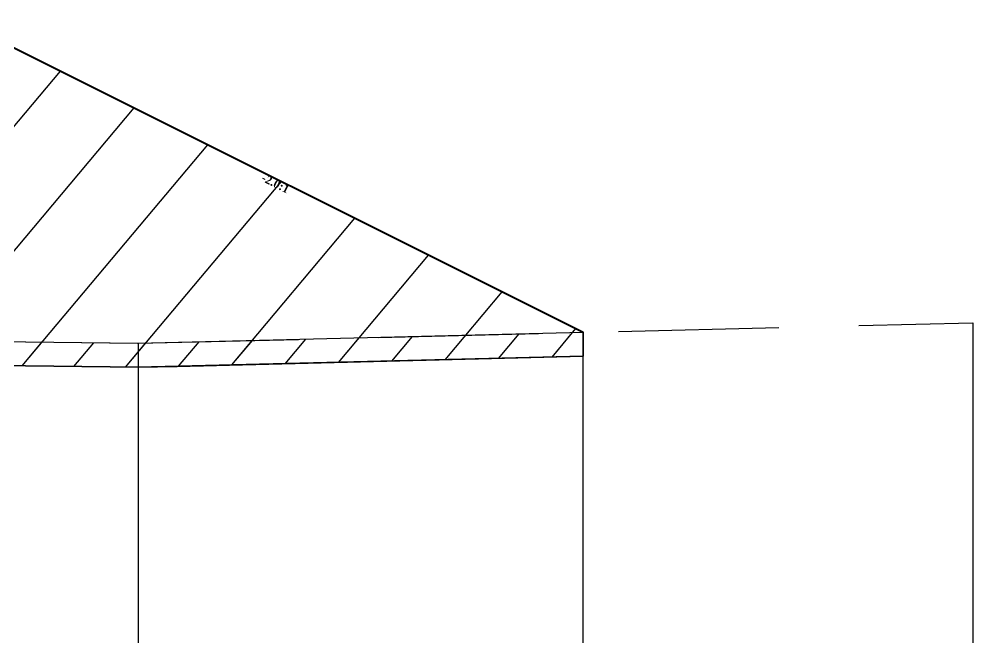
# Model space of a CAD drawing. Header units: millimetres. Extents: x 2762 to 3076, y 916 to 3305.
# Drawn here: x 2827.14 to 2839.05, y 1504.78 to 1512.58 of the extents above; entities that cross this region are included whole.
import ezdxf

# ---------------------------------------------------------------- set-up
doc = ezdxf.new("R2010")
doc.units = ezdxf.units.MM
doc.header["$LTSCALE"] = 2
doc.linetypes.add('CACHE', pattern=[9.525, 6.35, -3.175])
doc.linetypes.add('DASHED', pattern=[0.75, 0.5, -0.25])
doc.layers.add('C-ROAD-CORR', color=5, linetype='Continuous')
doc.layers.add('C-ROAD-SCTN', color=7, linetype='Continuous')
doc.styles.add('C3D_Etiquette', font='romans.shx')

msp = doc.modelspace()

# ---------------------------------------------------------------- hatches: boundary and pattern name
at = {"linetype": 'Continuous', "lineweight": -3}
h = msp.add_hatch(dxfattribs=at)
h.set_pattern_fill('_U', color=3, angle=50, style=0, pattern_type=0)
h.set_pattern_definition([(50, (2808.0913, 1508.8336), (-0.766044, 0.642788), [])])
h.paths.add_polyline_path([(2808.091, 1508.834), (2808.257, 1508.999), (2809.757, 1509.059), (2816.158, 1512.259), (2824.155, 1512.579), (2826.551, 1512.483), (2834.189, 1508.665), (2834.189, 1508.365), (2828.632, 1508.228), (2823.621, 1508.296), (2822.126, 1508.302), (2820.001, 1508.298)])
h.paths.add_polyline_path([(2806.407, 1508.909), (2806.407, 1509.209), (2806.457, 1509.011), (2806.757, 1508.999), (2806.867, 1508.889)])
h = msp.add_hatch(dxfattribs=at)
h.set_pattern_fill('_U', color=150, scale=0.5, angle=50, style=0, pattern_type=0)
h.set_pattern_definition([(50, (2808.09135, 1508.83355), (-0.383022, 0.321394), [])])
h.paths.add_polyline_path([(2808.091, 1508.834), (2808.257, 1508.999), (2809.757, 1509.059), (2820.001, 1508.598), (2822.126, 1508.602), (2823.621, 1508.596), (2828.632, 1508.528), (2834.189, 1508.665), (2834.189, 1508.365), (2828.632, 1508.228), (2823.621, 1508.296), (2822.126, 1508.302), (2820.001, 1508.298)])
h.paths.add_polyline_path([(2806.407, 1509.209), (2809.757, 1509.059), (2808.257, 1508.999), (2808.091, 1508.834), (2806.867, 1508.889), (2806.757, 1508.999), (2806.457, 1509.011)])
h.paths.add_polyline_path([(2806.407, 1508.909), (2806.407, 1509.209), (2806.457, 1509.011), (2806.757, 1508.999), (2806.867, 1508.889)])

# ---------------------------------------------------------------- linework, layer by layer
at = {"color": 253, "linetype": 'Continuous', "lineweight": -3}
for p, q in [((2826.551, 1512.483), (2834.189, 1508.665)), ((2828.632, 1508.528), (2834.189, 1508.665)), ((2834.189, 1508.665), (2834.189, 1508.365)), ((2834.189, 1508.665), (2834.189, 1508.365)), ((2823.621, 1508.596), (2828.632, 1508.528)), ((2828.632, 1508.228), (2823.621, 1508.296)), ((2828.632, 1508.228), (2823.621, 1508.296)), ((2834.189, 1508.365), (2828.632, 1508.228)), ((2834.189, 1508.365), (2828.632, 1508.228))]:
    msp.add_line(p, q, dxfattribs=at)
at = {"color": 105, "linetype": 'DASHED', "lineweight": -3, "ltscale": 2}
for p, q in [((2828.632, 1508.528), (2839.055, 1508.785)), ((2823.621, 1508.596), (2828.632, 1508.528))]:
    msp.add_line(p, q, dxfattribs=at)
at = {"color": 98, "linetype": 'CACHE', "lineweight": -3}
for p, q in [((2839.055, 1508.785), (2839.055, 1504.784)), ((2828.632, 1508.528), (2828.632, 1504.784))]:
    msp.add_line(p, q, dxfattribs=at)
at = {"color": 8, "linetype": 'CACHE', "lineweight": -3}
msp.add_line((2834.189, 1504.784), (2834.189, 1508.665), dxfattribs=at)
at = {"color": 6, "linetype": 'Continuous', "lineweight": -3}
for p, q in [((2823.621, 1508.296), (2828.632, 1508.228)), ((2829.119, 1508.24), (2834.189, 1508.365)), ((2828.632, 1508.228), (2829.119, 1508.24))]:
    msp.add_line(p, q, dxfattribs=at)
at = {"layer": 'C-ROAD-CORR', "color": 1, "linetype": 'Continuous', "lineweight": 40}
msp.add_line((2826.551, 1512.483), (2834.189, 1508.665), dxfattribs=at)
at = {"layer": 'C-ROAD-SCTN', "color": 154, "linetype": 'Continuous', "lineweight": -3}
msp.add_line((2826.551, 1512.483), (2834.189, 1508.665), dxfattribs=at)
at = {"layer": 'C-ROAD-SCTN', "color": 1, "linetype": 'Continuous', "lineweight": -3}
msp.add_line((2826.551, 1512.483), (2834.189, 1508.665), dxfattribs=at)

# ---------------------------------------------------------------- texts
at = {"color": 7, "linetype": 'Continuous', "lineweight": -3, "insert": (2830.368, 1510.57), "char_height": 0.1, "width": 0.34598, "attachment_point": 2, "rotation": 333.4349, "style": 'C3D_Etiquette'}
msp.add_mtext('{\\fTimes New Roman|b1|i0|c0|p18;-2.0:1}', dxfattribs=at)

doc.saveas('drawing.dxf')
